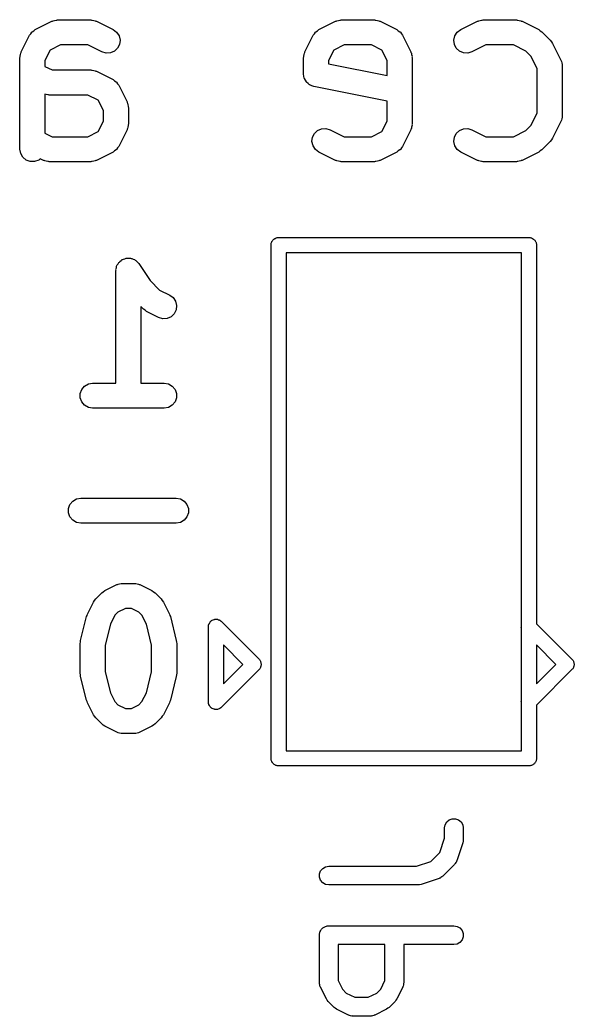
# Model space of a CAD drawing. Extents: x -0.1 to 50.1, y -70.1 to 0.1.
# Drawn here: x 38.23 to 42.66, y -44.11 to -36.15 of the extents above; entities that cross this region are included whole.
import ezdxf

# ---------------------------------------------------------------- set-up
doc = ezdxf.new("R2010")
doc.units = 0
doc.header["$MEASUREMENT"] = 0
doc.layers.add('BLACK', color=7, linetype='CONTINUOUS')

msp = doc.modelspace()

# ---------------------------------------------------------------- linework, layer by layer
at = {"layer": 'BLACK', "linetype": 'CONTINUOUS'}
for p, q in [((38.3553, -36.2272), (38.4886, -36.1606)), ((38.4886, -36.1606), (38.4941, -36.1589)), ((38.4941, -36.1589), (38.4991, -36.156)), ((38.4991, -36.156), (38.5107, -36.154)), ((38.5107, -36.154), (38.5219, -36.1507)), ((38.5219, -36.1507), (38.5277, -36.151)), ((38.5277, -36.151), (38.5333, -36.15)), ((38.5333, -36.15), (38.8, -36.15)), ((38.8, -36.15), (38.8057, -36.151)), ((38.8057, -36.151), (38.8114, -36.1507)), ((38.8114, -36.1507), (38.8227, -36.154)), ((38.8227, -36.154), (38.8342, -36.156)), ((38.8342, -36.156), (38.8392, -36.1589)), ((38.8392, -36.1589), (38.8447, -36.1606)), ((38.8447, -36.1606), (38.9781, -36.2272)), ((40.6219, -36.2272), (40.7553, -36.1606)), ((40.7553, -36.1606), (40.7608, -36.1589)), ((40.7608, -36.1589), (40.7658, -36.156)), ((40.7658, -36.156), (40.7773, -36.154)), ((40.7773, -36.154), (40.7886, -36.1507)), ((40.7886, -36.1507), (40.7943, -36.151)), ((40.7943, -36.151), (40.8, -36.15)), ((40.8, -36.15), (41.0667, -36.15)), ((41.0667, -36.15), (41.0723, -36.151)), ((41.0723, -36.151), (41.0781, -36.1507)), ((41.0781, -36.1507), (41.0893, -36.154)), ((41.0893, -36.154), (41.1009, -36.156)), ((41.1009, -36.156), (41.1059, -36.1589)), ((41.1059, -36.1589), (41.1114, -36.1606)), ((41.1114, -36.1606), (41.2447, -36.2272)), ((41.7553, -36.2272), (41.8886, -36.1606)), ((41.8886, -36.1606), (41.8941, -36.1589)), ((41.8941, -36.1589), (41.8991, -36.156)), ((41.8991, -36.156), (41.9107, -36.154)), ((41.9107, -36.154), (41.9219, -36.1507)), ((41.9219, -36.1507), (41.9277, -36.151)), ((41.9277, -36.151), (41.9333, -36.15)), ((41.9333, -36.15), (42.2, -36.15)), ((42.2, -36.15), (42.2057, -36.151)), ((42.2057, -36.151), (42.2114, -36.1507)), ((42.2114, -36.1507), (42.2227, -36.154)), ((42.2227, -36.154), (42.2342, -36.156)), ((42.2342, -36.156), (42.2392, -36.1589)), ((42.2392, -36.1589), (42.2447, -36.1606)), ((42.2447, -36.1606), (42.3781, -36.2272)), ((38.2439, -36.4053), (38.3106, -36.2719)), ((38.3106, -36.2719), (38.3193, -36.2602)), ((38.3193, -36.2602), (38.3274, -36.2479)), ((38.3274, -36.2479), (38.3296, -36.2463)), ((38.3296, -36.2463), (38.3312, -36.2441)), ((38.3312, -36.2441), (38.3435, -36.236)), ((38.3435, -36.236), (38.3553, -36.2272)), ((38.9781, -36.2272), (39.0059, -36.2479)), ((39.0059, -36.2479), (39.0251, -36.2769)), ((39.0251, -36.2769), (39.0332, -36.3107)), ((40.5106, -36.4053), (40.5772, -36.2719)), ((40.5772, -36.2719), (40.586, -36.2602)), ((40.586, -36.2602), (40.5941, -36.2479)), ((40.5941, -36.2479), (40.5963, -36.2463)), ((40.5963, -36.2463), (40.5979, -36.2441)), ((40.5979, -36.2441), (40.6102, -36.236)), ((40.6102, -36.236), (40.6219, -36.2272)), ((41.2447, -36.2272), (41.2565, -36.236)), ((41.2565, -36.236), (41.2688, -36.2441)), ((41.2688, -36.2441), (41.2704, -36.2463)), ((41.2704, -36.2463), (41.2726, -36.2479)), ((41.2726, -36.2479), (41.2807, -36.2602)), ((41.2807, -36.2602), (41.2894, -36.2719)), ((41.2894, -36.2719), (41.3561, -36.4053)), ((41.7002, -36.3107), (41.7082, -36.2769)), ((41.7082, -36.2769), (41.7274, -36.2479)), ((41.7274, -36.2479), (41.7553, -36.2272)), ((42.3781, -36.2272), (42.3909, -36.2368)), ((42.3909, -36.2368), (42.404, -36.246)), ((42.404, -36.246), (42.4707, -36.3126)), ((38.5569, -36.35), (38.4745, -36.3912)), ((38.7764, -36.35), (38.5569, -36.35)), ((38.8886, -36.4061), (38.7764, -36.35)), ((39.0137, -36.3762), (38.9884, -36.4001)), ((39.0292, -36.3452), (39.0137, -36.3762)), ((39.0332, -36.3107), (39.0292, -36.3452)), ((40.8236, -36.35), (40.7412, -36.3912)), ((41.0431, -36.35), (40.8236, -36.35)), ((41.1255, -36.3912), (41.0431, -36.35)), ((41.7041, -36.3452), (41.7002, -36.3107)), ((41.7197, -36.3762), (41.7041, -36.3452)), ((41.7449, -36.4001), (41.7197, -36.3762)), ((41.9569, -36.35), (41.8447, -36.4061)), ((42.1764, -36.35), (41.9569, -36.35)), ((42.2741, -36.3989), (42.1764, -36.35)), ((42.4707, -36.3126), (42.4799, -36.3257)), ((42.4799, -36.3257), (42.4894, -36.3386)), ((42.4894, -36.3386), (42.5561, -36.4719)), ((38.2333, -36.45), (38.2343, -36.4443)), ((38.2333, -37.1833), (38.2333, -36.45)), ((38.234, -36.4386), (38.2373, -36.4273)), ((38.2343, -36.4443), (38.234, -36.4386)), ((38.2373, -36.4273), (38.2394, -36.4158)), ((38.2394, -36.4158), (38.2422, -36.4108)), ((38.2422, -36.4108), (38.2439, -36.4053)), ((38.4745, -36.3912), (38.4333, -36.4736)), ((38.9219, -36.416), (38.8886, -36.4061)), ((38.9566, -36.4139), (38.9219, -36.416)), ((38.9884, -36.4001), (38.9566, -36.4139)), ((40.5, -36.45), (40.501, -36.4443)), ((40.5, -36.5833), (40.5, -36.45)), ((40.5007, -36.4386), (40.504, -36.4273)), ((40.501, -36.4443), (40.5007, -36.4386)), ((40.504, -36.4273), (40.506, -36.4158)), ((40.506, -36.4158), (40.5089, -36.4108)), ((40.5089, -36.4108), (40.5106, -36.4053)), ((40.7412, -36.3912), (40.7, -36.4736)), ((41.1667, -36.4736), (41.1255, -36.3912)), ((41.3561, -36.4053), (41.3578, -36.4108)), ((41.3578, -36.4108), (41.3606, -36.4158)), ((41.3606, -36.4158), (41.3627, -36.4273)), ((41.3627, -36.4273), (41.366, -36.4386)), ((41.366, -36.4386), (41.3657, -36.4443)), ((41.3657, -36.4443), (41.3667, -36.45)), ((41.3667, -36.45), (41.3667, -36.9833)), ((41.7768, -36.4139), (41.7449, -36.4001)), ((41.8114, -36.416), (41.7768, -36.4139)), ((41.8447, -36.4061), (41.8114, -36.416)), ((42.3178, -36.4426), (42.2741, -36.3989)), ((42.3667, -36.5403), (42.3178, -36.4426)), ((38.4333, -36.4736), (38.4333, -36.5215)), ((38.4333, -36.5215), (38.4903, -36.55)), ((40.7, -36.4736), (40.7, -36.5014)), ((40.7, -36.5014), (41.1667, -36.5947)), ((41.1667, -36.5947), (41.1667, -36.4736)), ((42.5561, -36.4719), (42.5578, -36.4775)), ((42.5578, -36.4775), (42.5606, -36.4825)), ((42.5606, -36.4825), (42.5627, -36.494)), ((42.5627, -36.494), (42.566, -36.5052)), ((42.566, -36.5052), (42.5657, -36.511)), ((42.5657, -36.511), (42.5667, -36.5167)), ((42.5667, -36.5167), (42.5667, -36.9167)), ((38.4903, -36.55), (38.8, -36.55)), ((38.8, -36.55), (38.8057, -36.551)), ((38.8057, -36.551), (38.8114, -36.5507)), ((38.8114, -36.5507), (38.8227, -36.554)), ((38.8227, -36.554), (38.8342, -36.556)), ((38.8342, -36.556), (38.8392, -36.5589)), ((38.8392, -36.5589), (38.8447, -36.5606)), ((38.8447, -36.5606), (38.9781, -36.6272)), ((40.5028, -36.5993), (40.5, -36.5833)), ((40.5053, -36.6154), (40.5028, -36.5993)), ((40.5058, -36.6164), (40.5053, -36.6154)), ((40.506, -36.6175), (40.5058, -36.6164)), ((40.5141, -36.6316), (40.506, -36.6175)), ((42.3667, -36.8931), (42.3667, -36.5403)), ((38.9781, -36.6272), (38.9898, -36.636)), ((38.9898, -36.636), (39.0021, -36.6441)), ((39.0021, -36.6441), (39.0037, -36.6463)), ((39.0037, -36.6463), (39.0059, -36.6479)), ((39.0059, -36.6479), (39.014, -36.6602)), ((39.014, -36.6602), (39.0228, -36.6719)), ((39.0228, -36.6719), (39.0894, -36.8053)), ((40.5219, -36.6458), (40.5141, -36.6316)), ((40.5228, -36.6466), (40.5219, -36.6458)), ((40.5234, -36.6476), (40.5228, -36.6466)), ((40.5358, -36.6581), (40.5234, -36.6476)), ((40.548, -36.6688), (40.5358, -36.6581)), ((40.5491, -36.6692), (40.548, -36.6688)), ((40.55, -36.6699), (40.5491, -36.6692)), ((40.5653, -36.6755), (40.55, -36.6699)), ((40.5804, -36.6814), (40.5653, -36.6755)), ((41.1667, -36.7986), (40.5804, -36.6814)), ((38.444, -36.746), (38.4333, -36.7441)), ((38.4333, -36.7441), (38.4333, -37.0549)), ((38.4552, -36.7493), (38.444, -36.746)), ((38.461, -36.749), (38.4552, -36.7493)), ((38.4667, -36.75), (38.461, -36.749)), ((38.7764, -36.75), (38.4667, -36.75)), ((38.8588, -36.7912), (38.7764, -36.75)), ((38.9, -36.8736), (38.8588, -36.7912)), ((39.0894, -36.8053), (39.0911, -36.8108)), ((39.0911, -36.8108), (39.094, -36.8158)), ((39.094, -36.8158), (39.096, -36.8273)), ((39.096, -36.8273), (39.0993, -36.8386)), ((39.0993, -36.8386), (39.099, -36.8443)), ((39.099, -36.8443), (39.1, -36.85)), ((39.1, -36.85), (39.1, -36.9833)), ((41.1667, -36.9597), (41.1667, -36.7986)), ((38.9, -36.9597), (38.9, -36.8736)), ((42.3178, -36.9908), (42.3667, -36.8931)), ((42.566, -36.9281), (42.5627, -36.9393)), ((42.5667, -36.9167), (42.5657, -36.9223)), ((42.5657, -36.9223), (42.566, -36.9281)), ((38.8588, -37.0421), (38.9, -36.9597)), ((39.096, -37.006), (39.094, -37.0175)), ((39.0993, -36.9948), (39.096, -37.006)), ((39.1, -36.9833), (39.099, -36.989)), ((39.099, -36.989), (39.0993, -36.9948)), ((41.1255, -37.0421), (41.1667, -36.9597)), ((41.3627, -37.006), (41.3606, -37.0175)), ((41.366, -36.9948), (41.3627, -37.006)), ((41.3667, -36.9833), (41.3657, -36.989)), ((41.3657, -36.989), (41.366, -36.9948)), ((42.2741, -37.0345), (42.3178, -36.9908)), ((42.5561, -36.9614), (42.4894, -37.0947)), ((42.5578, -36.9559), (42.5561, -36.9614)), ((42.5606, -36.9509), (42.5578, -36.9559)), ((42.5627, -36.9393), (42.5606, -36.9509)), ((38.4333, -37.0549), (38.4903, -37.0833)), ((38.4903, -37.0833), (38.7764, -37.0833)), ((38.7764, -37.0833), (38.8588, -37.0421)), ((39.0894, -37.0281), (39.0228, -37.1614)), ((39.0911, -37.0225), (39.0894, -37.0281)), ((39.094, -37.0175), (39.0911, -37.0225)), ((40.5668, -37.1227), (40.5708, -37.0882)), ((40.5708, -37.0882), (40.5863, -37.0571)), ((40.5863, -37.0571), (40.6116, -37.0332)), ((40.6116, -37.0332), (40.6434, -37.0194)), ((40.6434, -37.0194), (40.6781, -37.0173)), ((40.6781, -37.0173), (40.7114, -37.0272)), ((40.7114, -37.0272), (40.8236, -37.0833)), ((40.8236, -37.0833), (41.0431, -37.0833)), ((41.0431, -37.0833), (41.1255, -37.0421)), ((41.3561, -37.0281), (41.2894, -37.1614)), ((41.3578, -37.0225), (41.3561, -37.0281)), ((41.3606, -37.0175), (41.3578, -37.0225)), ((41.7002, -37.1227), (41.7041, -37.0882)), ((41.7041, -37.0882), (41.7197, -37.0571)), ((41.7197, -37.0571), (41.7449, -37.0332)), ((41.7449, -37.0332), (41.7768, -37.0194)), ((41.7768, -37.0194), (41.8114, -37.0173)), ((41.8114, -37.0173), (41.8447, -37.0272)), ((41.8447, -37.0272), (41.9569, -37.0833)), ((41.9569, -37.0833), (42.1764, -37.0833)), ((42.1764, -37.0833), (42.2741, -37.0345)), ((42.4894, -37.0947), (42.4799, -37.1076)), ((39.014, -37.1732), (39.0059, -37.1854)), ((39.0228, -37.1614), (39.014, -37.1732)), ((40.5749, -37.1564), (40.5668, -37.1227)), ((40.5941, -37.1854), (40.5749, -37.1564)), ((41.2807, -37.1732), (41.2726, -37.1854)), ((41.2894, -37.1614), (41.2807, -37.1732)), ((41.7082, -37.1564), (41.7002, -37.1227)), ((41.7274, -37.1854), (41.7082, -37.1564)), ((42.4707, -37.1207), (42.404, -37.1874)), ((42.4799, -37.1076), (42.4707, -37.1207)), ((38.2394, -37.2175), (38.2333, -37.1833)), ((38.2567, -37.2476), (38.2394, -37.2175)), ((38.2833, -37.2699), (38.2567, -37.2476)), ((38.9781, -37.2061), (38.8447, -37.2728)), ((38.9898, -37.1974), (38.9781, -37.2061)), ((39.0021, -37.1893), (38.9898, -37.1974)), ((39.0037, -37.1871), (39.0021, -37.1893)), ((39.0059, -37.1854), (39.0037, -37.1871)), ((40.6219, -37.2061), (40.5941, -37.1854)), ((40.7553, -37.2728), (40.6219, -37.2061)), ((41.2447, -37.2061), (41.1114, -37.2728)), ((41.2565, -37.1974), (41.2447, -37.2061)), ((41.2688, -37.1893), (41.2565, -37.1974)), ((41.2704, -37.1871), (41.2688, -37.1893)), ((41.2726, -37.1854), (41.2704, -37.1871)), ((41.7553, -37.2061), (41.7274, -37.1854)), ((41.8886, -37.2728), (41.7553, -37.2061)), ((42.3781, -37.2061), (42.2447, -37.2728)), ((42.3909, -37.1966), (42.3781, -37.2061)), ((42.404, -37.1874), (42.3909, -37.1966)), ((38.316, -37.2818), (38.2833, -37.2699)), ((38.3507, -37.2818), (38.316, -37.2818)), ((38.3833, -37.2699), (38.3507, -37.2818)), ((38.3956, -37.2596), (38.3833, -37.2699)), ((38.4219, -37.2728), (38.3956, -37.2596)), ((38.4275, -37.2744), (38.4219, -37.2728)), ((38.4325, -37.2773), (38.4275, -37.2744)), ((38.444, -37.2793), (38.4325, -37.2773)), ((38.4552, -37.2827), (38.444, -37.2793)), ((38.461, -37.2823), (38.4552, -37.2827)), ((38.4667, -37.2833), (38.461, -37.2823)), ((38.8, -37.2833), (38.4667, -37.2833)), ((38.8057, -37.2823), (38.8, -37.2833)), ((38.8114, -37.2827), (38.8057, -37.2823)), ((38.8227, -37.2793), (38.8114, -37.2827)), ((38.8342, -37.2773), (38.8227, -37.2793)), ((38.8392, -37.2744), (38.8342, -37.2773)), ((38.8447, -37.2728), (38.8392, -37.2744)), ((40.7608, -37.2744), (40.7553, -37.2728)), ((40.7658, -37.2773), (40.7608, -37.2744)), ((40.7773, -37.2793), (40.7658, -37.2773)), ((40.7886, -37.2827), (40.7773, -37.2793)), ((40.7943, -37.2823), (40.7886, -37.2827)), ((40.8, -37.2833), (40.7943, -37.2823)), ((41.0667, -37.2833), (40.8, -37.2833)), ((41.0723, -37.2823), (41.0667, -37.2833)), ((41.0781, -37.2827), (41.0723, -37.2823)), ((41.0893, -37.2793), (41.0781, -37.2827)), ((41.1009, -37.2773), (41.0893, -37.2793)), ((41.1059, -37.2744), (41.1009, -37.2773)), ((41.1114, -37.2728), (41.1059, -37.2744)), ((41.8941, -37.2744), (41.8886, -37.2728)), ((41.8991, -37.2773), (41.8941, -37.2744)), ((41.9107, -37.2793), (41.8991, -37.2773)), ((41.9219, -37.2827), (41.9107, -37.2793)), ((41.9277, -37.2823), (41.9219, -37.2827)), ((41.9333, -37.2833), (41.9277, -37.2823)), ((42.2, -37.2833), (41.9333, -37.2833)), ((42.2057, -37.2823), (42.2, -37.2833)), ((42.2114, -37.2827), (42.2057, -37.2823)), ((42.2227, -37.2793), (42.2114, -37.2827)), ((42.2342, -37.2773), (42.2227, -37.2793)), ((42.2392, -37.2744), (42.2342, -37.2773)), ((42.2447, -37.2728), (42.2392, -37.2744)), ((40.2792, -37.8927), (40.2844, -37.8918)), ((40.2844, -37.8918), (40.2894, -37.89)), ((40.2894, -37.89), (40.2947, -37.89)), ((40.2947, -37.89), (40.2948, -37.89)), ((40.2948, -37.89), (42.3052, -37.89)), ((42.3052, -37.89), (42.3053, -37.89)), ((42.3053, -37.89), (42.3106, -37.89)), ((42.3106, -37.89), (42.3156, -37.8918)), ((42.3156, -37.8918), (42.3208, -37.8927)), ((40.24, -37.9394), (40.2418, -37.9344)), ((40.24, -37.9447), (40.24, -37.9394)), ((40.24, -37.9448), (40.24, -37.9447)), ((40.24, -42.0394), (40.24, -37.9448)), ((40.2418, -37.9344), (40.2427, -37.9292)), ((40.2427, -37.9292), (40.2454, -37.9245)), ((40.2454, -37.9245), (40.2472, -37.9195)), ((40.2472, -37.9195), (40.2507, -37.9155)), ((40.2507, -37.9155), (40.2533, -37.9108)), ((40.2533, -37.9108), (40.2574, -37.9074)), ((40.2574, -37.9074), (40.2608, -37.9033)), ((40.2608, -37.9033), (40.2655, -37.9007)), ((40.2655, -37.9007), (40.2695, -37.8972)), ((40.2695, -37.8972), (40.2745, -37.8954)), ((40.2745, -37.8954), (40.2792, -37.8927)), ((42.3208, -37.8927), (42.3255, -37.8954)), ((42.3255, -37.8954), (42.3305, -37.8972)), ((42.3305, -37.8972), (42.3345, -37.9007)), ((42.3345, -37.9007), (42.3392, -37.9033)), ((42.3392, -37.9033), (42.3426, -37.9074)), ((42.3426, -37.9074), (42.3467, -37.9108)), ((42.3467, -37.9108), (42.3493, -37.9155)), ((42.3493, -37.9155), (42.3528, -37.9195)), ((42.3528, -37.9195), (42.3546, -37.9245)), ((42.3546, -37.9245), (42.3573, -37.9292)), ((42.3573, -37.9292), (42.3582, -37.9344)), ((42.3582, -37.9344), (42.36, -37.9394)), ((42.36, -37.9394), (42.36, -37.9447)), ((42.36, -37.9447), (42.36, -37.9448)), ((42.36, -37.9448), (42.36, -40.9751)), ((40.36, -38.01), (40.36, -41.99)), ((42.24, -38.01), (40.36, -38.01)), ((42.24, -40.9974), (42.24, -38.01)), ((39.0006, -38.1414), (39.004, -38.1299)), ((39.004, -38.1299), (39.006, -38.1182)), ((39.006, -38.1182), (39.0088, -38.1134)), ((39.0088, -38.1134), (39.0104, -38.1081)), ((39.0104, -38.1081), (39.0174, -38.0984)), ((39.0174, -38.0984), (39.0234, -38.0881)), ((39.0234, -38.0881), (39.0276, -38.0845)), ((39.0276, -38.0845), (39.0309, -38.0801)), ((39.0309, -38.0801), (39.0409, -38.0734)), ((39.0409, -38.0734), (39.05, -38.0658)), ((39.05, -38.0658), (39.0552, -38.0639)), ((39.0552, -38.0639), (39.0598, -38.0608)), ((39.0598, -38.0608), (39.0714, -38.058)), ((39.0714, -38.058), (39.0826, -38.0539)), ((39.0826, -38.0539), (39.0882, -38.0539)), ((39.0882, -38.0539), (39.0936, -38.0526)), ((39.0936, -38.0526), (39.1054, -38.0539)), ((39.1054, -38.0539), (39.1174, -38.0539)), ((39.1174, -38.0539), (39.1226, -38.0558)), ((39.1226, -38.0558), (39.1281, -38.0564)), ((39.1281, -38.0564), (39.1388, -38.0617)), ((39.1388, -38.0617), (39.15, -38.0658)), ((39.15, -38.0658), (39.1542, -38.0693)), ((39.1542, -38.0693), (39.1592, -38.0718)), ((39.1592, -38.0718), (39.1675, -38.0804)), ((39.1675, -38.0804), (39.1766, -38.0881)), ((39.1766, -38.0881), (39.1794, -38.0929)), ((39.1794, -38.0929), (39.1832, -38.0969)), ((39.1832, -38.0969), (39.2729, -38.2315)), ((39, -38.1524), (39.001, -38.1469)), ((39, -39.0524), (39, -38.1524)), ((39.001, -38.1469), (39.0006, -38.1414)), ((39.2729, -38.2315), (39.3497, -38.3083)), ((39.3497, -38.3083), (39.4304, -38.3487)), ((39.4304, -38.3487), (39.4583, -38.3693)), ((39.4583, -38.3693), (39.4775, -38.3983)), ((39.2198, -38.4612), (39.2, -38.4414)), ((39.2, -38.4414), (39.2, -39.0524)), ((39.4775, -38.3983), (39.4855, -38.4321)), ((39.4855, -38.4321), (39.4816, -38.4666)), ((39.2329, -38.4704), (39.2198, -38.4612)), ((39.2458, -38.4799), (39.2329, -38.4704)), ((39.341, -38.5275), (39.2458, -38.4799)), ((39.3743, -38.5374), (39.341, -38.5275)), ((39.4408, -38.5215), (39.4089, -38.5354)), ((39.466, -38.4977), (39.4408, -38.5215)), ((39.4816, -38.4666), (39.466, -38.4977)), ((39.4089, -38.5354), (39.3743, -38.5374)), ((38.7277, -39.1024), (38.75, -39.0758)), ((38.75, -39.0758), (38.7801, -39.0584)), ((38.7801, -39.0584), (38.8143, -39.0524)), ((38.8143, -39.0524), (39, -39.0524)), ((39.2, -39.0524), (39.3857, -39.0524)), ((39.3857, -39.0524), (39.4199, -39.0584)), ((39.4199, -39.0584), (39.45, -39.0758)), ((39.45, -39.0758), (39.4723, -39.1024)), ((38.7158, -39.135), (38.7277, -39.1024)), ((38.7158, -39.1697), (38.7158, -39.135)), ((39.4723, -39.1024), (39.4842, -39.135)), ((39.4842, -39.135), (39.4842, -39.1697)), ((38.7277, -39.2024), (38.7158, -39.1697)), ((38.75, -39.229), (38.7277, -39.2024)), ((38.7801, -39.2463), (38.75, -39.229)), ((39.45, -39.229), (39.4199, -39.2463)), ((39.4723, -39.2024), (39.45, -39.229)), ((39.4842, -39.1697), (39.4723, -39.2024)), ((38.8143, -39.2524), (38.7801, -39.2463)), ((39.3857, -39.2524), (38.8143, -39.2524)), ((39.4199, -39.2463), (39.3857, -39.2524)), ((38.6206, -40.0541), (38.6324, -40.0214)), ((38.6324, -40.0214), (38.6548, -39.9948)), ((38.6548, -39.9948), (38.6848, -39.9775)), ((38.6848, -39.9775), (38.719, -39.9714)), ((38.719, -39.9714), (39.481, -39.9714)), ((39.481, -39.9714), (39.5152, -39.9775)), ((39.5152, -39.9775), (39.5452, -39.9948)), ((39.5452, -39.9948), (39.5676, -40.0214)), ((39.5676, -40.0214), (39.5794, -40.0541)), ((38.6206, -40.0888), (38.6206, -40.0541)), ((38.6324, -40.1214), (38.6206, -40.0888)), ((39.5794, -40.0888), (39.5676, -40.1214)), ((39.5794, -40.0541), (39.5794, -40.0888)), ((38.6548, -40.148), (38.6324, -40.1214)), ((38.6848, -40.1654), (38.6548, -40.148)), ((38.719, -40.1714), (38.6848, -40.1654)), ((39.481, -40.1714), (38.719, -40.1714)), ((39.5152, -40.1654), (39.481, -40.1714)), ((39.5452, -40.148), (39.5152, -40.1654)), ((39.5676, -40.1214), (39.5452, -40.148)), ((38.9124, -40.7106), (39.0077, -40.6629)), ((39.0077, -40.6629), (39.0132, -40.6613)), ((39.0132, -40.6613), (39.0182, -40.6584)), ((39.0182, -40.6584), (39.0297, -40.6564)), ((39.0297, -40.6564), (39.0409, -40.653)), ((39.0409, -40.653), (39.0467, -40.6534)), ((39.0467, -40.6534), (39.0524, -40.6524)), ((39.0524, -40.6524), (39.1476, -40.6524)), ((39.1476, -40.6524), (39.1533, -40.6534)), ((39.1533, -40.6534), (39.1591, -40.653)), ((39.1591, -40.653), (39.1703, -40.6564)), ((39.1703, -40.6564), (39.1818, -40.6584)), ((39.1818, -40.6584), (39.1868, -40.6613)), ((39.1868, -40.6613), (39.1923, -40.6629)), ((39.1923, -40.6629), (39.2876, -40.7106)), ((38.8388, -40.7769), (38.8864, -40.7293)), ((38.8864, -40.7293), (38.8996, -40.7201)), ((38.8996, -40.7201), (38.9124, -40.7106)), ((39.2876, -40.7106), (39.3004, -40.7201)), ((39.3004, -40.7201), (39.3136, -40.7293)), ((39.3136, -40.7293), (39.3612, -40.7769)), ((38.7725, -40.8981), (38.8201, -40.8029)), ((38.8201, -40.8029), (38.8296, -40.79)), ((38.8296, -40.79), (38.8388, -40.7769)), ((39.3612, -40.7769), (39.3704, -40.79)), ((39.3704, -40.79), (39.3799, -40.8029)), ((39.3799, -40.8029), (39.4275, -40.8981)), ((38.7649, -40.9186), (38.7693, -40.9086)), ((38.7693, -40.9086), (38.7725, -40.8981)), ((38.9917, -40.9069), (38.9563, -40.9778)), ((39.0164, -40.8822), (38.9917, -40.9069)), ((39.076, -40.8524), (39.0164, -40.8822)), ((39.124, -40.8524), (39.076, -40.8524)), ((39.1836, -40.8822), (39.124, -40.8524)), ((39.2083, -40.9069), (39.1836, -40.8822)), ((39.2437, -40.9778), (39.2083, -40.9069)), ((39.4275, -40.8981), (39.4307, -40.9086)), ((39.4307, -40.9086), (39.4351, -40.9186)), ((38.7173, -41.1091), (38.7649, -40.9186)), ((38.9563, -40.9778), (38.9143, -41.1456)), ((39.2857, -41.1456), (39.2437, -40.9778)), ((39.4351, -40.9186), (39.4827, -41.1091)), ((39.74, -40.9948), (39.7405, -40.9922)), ((39.74, -40.9974), (39.74, -40.9948)), ((39.7405, -40.9922), (39.7412, -40.9842)), ((39.7412, -40.9842), (39.7423, -40.9818)), ((39.7423, -40.9818), (39.7428, -40.9792)), ((39.7428, -40.9792), (39.7467, -40.9723)), ((39.7467, -40.9723), (39.7501, -40.9651)), ((39.7501, -40.9651), (39.752, -40.9632)), ((39.752, -40.9632), (39.7533, -40.9608)), ((39.7533, -40.9608), (39.7594, -40.9557)), ((39.7594, -40.9557), (39.7651, -40.9501)), ((39.7651, -40.9501), (39.7675, -40.949)), ((39.7675, -40.949), (39.7695, -40.9472)), ((39.7695, -40.9472), (39.777, -40.9445)), ((39.777, -40.9445), (39.7842, -40.9412)), ((39.7842, -40.9412), (39.7869, -40.9409)), ((39.7869, -40.9409), (39.7894, -40.94)), ((39.7894, -40.94), (39.7974, -40.94)), ((39.7974, -40.94), (39.8053, -40.9393)), ((39.8053, -40.9393), (39.8079, -40.94)), ((39.8079, -40.94), (39.8106, -40.94)), ((39.8106, -40.94), (39.8181, -40.9427)), ((39.8181, -40.9427), (39.8257, -40.9448)), ((39.8257, -40.9448), (39.8279, -40.9463)), ((39.8279, -40.9463), (39.8305, -40.9472)), ((39.8305, -40.9472), (39.8366, -40.9524)), ((39.8366, -40.9524), (39.8387, -40.9539)), ((39.8387, -40.9539), (39.8406, -40.9557)), ((39.8406, -40.9557), (39.8467, -40.9608)), ((39.8467, -40.9608), (39.848, -40.9632)), ((39.848, -40.9632), (40.1461, -41.2613)), ((42.36, -40.9751), (42.6461, -41.2613)), ((39.7393, -41.0053), (39.74, -40.9974)), ((39.74, -41.0079), (39.7393, -41.0053)), ((39.74, -41.5921), (39.74, -41.0079)), ((42.2393, -41.0053), (42.24, -40.9974)), ((42.24, -41.0079), (42.2393, -41.0053)), ((42.24, -41.5921), (42.24, -41.0079)), ((38.7143, -41.1333), (38.7164, -41.1213)), ((38.7143, -41.3714), (38.7143, -41.1333)), ((38.7164, -41.1213), (38.7173, -41.1091)), ((38.9143, -41.1456), (38.9143, -41.3591)), ((39.2857, -41.3591), (39.2857, -41.1456)), ((39.4827, -41.1091), (39.4836, -41.1213)), ((39.4836, -41.1213), (39.4857, -41.1333)), ((39.4857, -41.1333), (39.4857, -41.3714)), ((40.0151, -41.3), (39.86, -41.1449)), ((39.86, -41.1449), (39.86, -41.4551)), ((42.5151, -41.3), (42.36, -41.1449)), ((42.36, -41.1449), (42.36, -41.4551)), ((39.86, -41.4551), (40.0151, -41.3)), ((40.1461, -41.2613), (40.1461, -41.2613)), ((40.1461, -41.2613), (40.1499, -41.2651)), ((40.1499, -41.2651), (40.1522, -41.2699)), ((40.1522, -41.2699), (40.1552, -41.2743)), ((40.1552, -41.2743), (40.1566, -41.2794)), ((40.1566, -41.2794), (40.1588, -41.2842)), ((40.1588, -41.2842), (40.1593, -41.2895)), ((40.1593, -41.3105), (40.1588, -41.3158)), ((40.1593, -41.2895), (40.1607, -41.2947)), ((40.1607, -41.3053), (40.1593, -41.3105)), ((40.1607, -41.2947), (40.1602, -41.3)), ((40.1602, -41.3), (40.1607, -41.3053)), ((42.36, -41.4551), (42.5151, -41.3)), ((42.6461, -41.2613), (42.6461, -41.2613)), ((42.6461, -41.2613), (42.6499, -41.2651)), ((42.6499, -41.2651), (42.6522, -41.2699)), ((42.6522, -41.2699), (42.6552, -41.2743)), ((42.6552, -41.2743), (42.6566, -41.2794)), ((42.6566, -41.2794), (42.6588, -41.2842)), ((42.6588, -41.2842), (42.6593, -41.2895)), ((42.6593, -41.3105), (42.6588, -41.3158)), ((42.6593, -41.2895), (42.6607, -41.2947)), ((42.6607, -41.3053), (42.6593, -41.3105)), ((42.6607, -41.2947), (42.6602, -41.3)), ((42.6602, -41.3), (42.6607, -41.3053)), ((38.7164, -41.3835), (38.7143, -41.3714)), ((38.7173, -41.3957), (38.7164, -41.3835)), ((38.9143, -41.3591), (38.9563, -41.527)), ((39.2437, -41.527), (39.2857, -41.3591)), ((39.4836, -41.3835), (39.4827, -41.3957)), ((39.4857, -41.3714), (39.4836, -41.3835)), ((40.1461, -41.3387), (39.848, -41.6368)), ((40.1499, -41.3349), (40.1461, -41.3387)), ((40.1461, -41.3387), (40.1461, -41.3387)), ((40.1522, -41.3301), (40.1499, -41.3349)), ((40.1552, -41.3257), (40.1522, -41.3301)), ((40.1566, -41.3206), (40.1552, -41.3257)), ((40.1588, -41.3158), (40.1566, -41.3206)), ((42.6461, -41.3387), (42.36, -41.6249)), ((42.6499, -41.3349), (42.6461, -41.3387)), ((42.6461, -41.3387), (42.6461, -41.3387)), ((42.6522, -41.3301), (42.6499, -41.3349)), ((42.6552, -41.3257), (42.6522, -41.3301)), ((42.6566, -41.3206), (42.6552, -41.3257)), ((42.6588, -41.3158), (42.6566, -41.3206)), ((38.7649, -41.5862), (38.7173, -41.3957)), ((39.4827, -41.3957), (39.4351, -41.5862)), ((38.9563, -41.527), (38.9917, -41.5979)), ((39.2083, -41.5979), (39.2437, -41.527)), ((38.7693, -41.5961), (38.7649, -41.5862)), ((38.7725, -41.6066), (38.7693, -41.5961)), ((38.8201, -41.7019), (38.7725, -41.6066)), ((38.9917, -41.5979), (39.0164, -41.6226)), ((39.0164, -41.6226), (39.076, -41.6524)), ((39.124, -41.6524), (39.1836, -41.6226)), ((39.1836, -41.6226), (39.2083, -41.5979)), ((39.4275, -41.6066), (39.3799, -41.7019)), ((39.4307, -41.5961), (39.4275, -41.6066)), ((39.4351, -41.5862), (39.4307, -41.5961)), ((39.7393, -41.5947), (39.74, -41.5921)), ((39.74, -41.6026), (39.7393, -41.5947)), ((39.74, -41.6052), (39.74, -41.6026)), ((39.7405, -41.6078), (39.74, -41.6052)), ((39.7412, -41.6158), (39.7405, -41.6078)), ((39.7423, -41.6182), (39.7412, -41.6158)), ((39.7427, -41.6208), (39.7423, -41.6182)), ((39.7467, -41.6277), (39.7427, -41.6208)), ((39.7501, -41.6349), (39.7467, -41.6277)), ((42.2393, -41.5947), (42.24, -41.5921)), ((42.24, -41.6026), (42.2393, -41.5947)), ((42.24, -41.99), (42.24, -41.6026)), ((42.36, -41.6249), (42.36, -42.0552)), ((38.8296, -41.7147), (38.8201, -41.7019)), ((39.076, -41.6524), (39.124, -41.6524)), ((39.3799, -41.7019), (39.3704, -41.7147)), ((39.752, -41.6368), (39.7501, -41.6349)), ((39.7533, -41.6392), (39.752, -41.6368)), ((39.7594, -41.6443), (39.7533, -41.6392)), ((39.7651, -41.6499), (39.7594, -41.6443)), ((39.7675, -41.651), (39.7651, -41.6499)), ((39.7695, -41.6528), (39.7675, -41.651)), ((39.777, -41.6555), (39.7695, -41.6528)), ((39.7842, -41.6588), (39.777, -41.6555)), ((39.7869, -41.6591), (39.7842, -41.6588)), ((39.7894, -41.66), (39.7869, -41.6591)), ((39.7974, -41.66), (39.7894, -41.66)), ((39.8053, -41.6607), (39.7974, -41.66)), ((39.8079, -41.66), (39.8053, -41.6607)), ((39.8106, -41.66), (39.8079, -41.66)), ((39.8181, -41.6573), (39.8106, -41.66)), ((39.8257, -41.6552), (39.8181, -41.6573)), ((39.8279, -41.6537), (39.8257, -41.6552)), ((39.8305, -41.6528), (39.8279, -41.6537)), ((39.8366, -41.6476), (39.8305, -41.6528)), ((39.8387, -41.6461), (39.8366, -41.6476)), ((39.8406, -41.6443), (39.8387, -41.6461)), ((39.8467, -41.6392), (39.8406, -41.6443)), ((39.848, -41.6368), (39.8467, -41.6392)), ((38.8388, -41.7279), (38.8296, -41.7147)), ((38.8864, -41.7755), (38.8388, -41.7279)), ((38.8995, -41.7847), (38.8864, -41.7755)), ((38.9124, -41.7942), (38.8995, -41.7847)), ((39.3004, -41.7847), (39.2876, -41.7942)), ((39.3136, -41.7755), (39.3004, -41.7847)), ((39.3612, -41.7279), (39.3136, -41.7755)), ((39.3704, -41.7147), (39.3612, -41.7279)), ((39.0077, -41.8418), (38.9124, -41.7942)), ((39.0132, -41.8435), (39.0077, -41.8418)), ((39.0182, -41.8463), (39.0132, -41.8435)), ((39.0297, -41.8484), (39.0182, -41.8463)), ((39.0409, -41.8517), (39.0297, -41.8484)), ((39.0467, -41.8514), (39.0409, -41.8517)), ((39.0524, -41.8524), (39.0467, -41.8514)), ((39.1476, -41.8524), (39.0524, -41.8524)), ((39.1533, -41.8514), (39.1476, -41.8524)), ((39.1591, -41.8517), (39.1533, -41.8514)), ((39.1703, -41.8484), (39.1591, -41.8517)), ((39.1818, -41.8463), (39.1703, -41.8484)), ((39.1868, -41.8435), (39.1818, -41.8463)), ((39.1923, -41.8418), (39.1868, -41.8435)), ((39.2876, -41.7942), (39.1923, -41.8418)), ((40.36, -41.99), (42.24, -41.99)), ((40.24, -42.0606), (40.24, -42.0394)), ((40.2418, -42.0656), (40.24, -42.0606)), ((40.2428, -42.0708), (40.2418, -42.0656)), ((40.2454, -42.0754), (40.2428, -42.0708)), ((40.2472, -42.0805), (40.2454, -42.0754)), ((40.2507, -42.0845), (40.2472, -42.0805)), ((40.2533, -42.0892), (40.2507, -42.0845)), ((40.2574, -42.0926), (40.2533, -42.0892)), ((40.2608, -42.0967), (40.2574, -42.0926)), ((40.2655, -42.0993), (40.2608, -42.0967)), ((40.2695, -42.1028), (40.2655, -42.0993)), ((40.2745, -42.1046), (40.2695, -42.1028)), ((40.2792, -42.1073), (40.2745, -42.1046)), ((40.2844, -42.1082), (40.2792, -42.1073)), ((40.2894, -42.11), (40.2844, -42.1082)), ((40.2947, -42.11), (40.2894, -42.11)), ((40.2948, -42.11), (40.2947, -42.11)), ((42.3052, -42.11), (40.2948, -42.11)), ((42.3053, -42.11), (42.3052, -42.11)), ((42.3106, -42.11), (42.3053, -42.11)), ((42.3156, -42.1082), (42.3106, -42.11)), ((42.3208, -42.1073), (42.3156, -42.1082)), ((42.3255, -42.1046), (42.3208, -42.1073)), ((42.3305, -42.1028), (42.3255, -42.1046)), ((42.3345, -42.0993), (42.3305, -42.1028)), ((42.3392, -42.0967), (42.3345, -42.0993)), ((42.3426, -42.0926), (42.3392, -42.0967)), ((42.3467, -42.0892), (42.3426, -42.0926)), ((42.3493, -42.0845), (42.3467, -42.0892)), ((42.3528, -42.0805), (42.3493, -42.0845)), ((42.3546, -42.0755), (42.3528, -42.0805)), ((42.3573, -42.0708), (42.3546, -42.0755)), ((42.3582, -42.0656), (42.3573, -42.0708)), ((42.36, -42.0606), (42.3582, -42.0656)), ((42.36, -42.0552), (42.36, -42.0553)), ((42.36, -42.0553), (42.36, -42.0606)), ((41.6259, -42.6069), (41.6304, -42.5813)), ((41.6304, -42.5813), (41.6434, -42.5587)), ((41.6434, -42.5587), (41.6634, -42.542)), ((41.6634, -42.542), (41.6879, -42.5331)), ((41.6879, -42.5331), (41.7139, -42.5331)), ((41.7139, -42.5331), (41.7384, -42.542)), ((41.7384, -42.542), (41.7584, -42.5587)), ((41.7584, -42.5587), (41.7714, -42.5813)), ((41.7714, -42.5813), (41.7759, -42.6069)), ((41.6259, -42.69), (41.6259, -42.6069)), ((41.7759, -42.6069), (41.7759, -42.7022)), ((41.5877, -42.8045), (41.6259, -42.69)), ((41.7721, -42.7259), (41.7244, -42.8688)), ((41.7738, -42.714), (41.7721, -42.7259)), ((41.7759, -42.7022), (41.7738, -42.714)), ((41.5175, -42.8747), (41.5877, -42.8045)), ((41.403, -42.9129), (41.5175, -42.8747)), ((41.7063, -42.8981), (41.6111, -42.9933)), ((41.7088, -42.8945), (41.7063, -42.8981)), ((41.712, -42.8917), (41.7088, -42.8945)), ((41.7162, -42.8839), (41.712, -42.8917)), ((41.7213, -42.8767), (41.7162, -42.8839)), ((41.7224, -42.8726), (41.7213, -42.8767)), ((41.7244, -42.8688), (41.7224, -42.8726)), ((40.627, -42.9749), (40.6359, -42.9504)), ((40.627, -43.0009), (40.627, -42.9749)), ((40.6359, -42.9504), (40.6527, -42.9304)), ((40.6527, -42.9304), (40.6752, -42.9174)), ((40.6752, -42.9174), (40.7009, -42.9129)), ((40.7009, -42.9129), (41.403, -42.9129)), ((40.6359, -43.0254), (40.627, -43.0009)), ((40.6527, -43.0453), (40.6359, -43.0254)), ((40.6752, -43.0584), (40.6527, -43.0453)), ((40.7009, -43.0629), (40.6752, -43.0584)), ((41.4152, -43.0629), (40.7009, -43.0629)), ((41.427, -43.0608), (41.4152, -43.0629)), ((41.4389, -43.059), (41.427, -43.0608)), ((41.5818, -43.0114), (41.4389, -43.059)), ((41.5856, -43.0094), (41.5818, -43.0114)), ((41.5897, -43.0082), (41.5856, -43.0094)), ((41.5969, -43.0032), (41.5897, -43.0082)), ((41.6047, -42.999), (41.5969, -43.0032)), ((41.6075, -42.9958), (41.6047, -42.999)), ((41.6111, -42.9933), (41.6075, -42.9958)), ((40.6259, -43.4641), (40.627, -43.4576)), ((40.6259, -43.845), (40.6259, -43.4641)), ((40.627, -43.4511), (40.6293, -43.4449)), ((40.627, -43.4576), (40.627, -43.4511)), ((40.6293, -43.4449), (40.6304, -43.4384)), ((40.6304, -43.4384), (40.6337, -43.4327)), ((40.6337, -43.4327), (40.6359, -43.4266)), ((40.6359, -43.4266), (40.6402, -43.4216)), ((40.6402, -43.4216), (40.6434, -43.4159)), ((40.6434, -43.4159), (40.6485, -43.4117)), ((40.6485, -43.4117), (40.6527, -43.4066)), ((40.6527, -43.4066), (40.6584, -43.4033)), ((40.6584, -43.4033), (40.6634, -43.3991)), ((40.6634, -43.3991), (40.6696, -43.3969)), ((40.6696, -43.3969), (40.6752, -43.3936)), ((40.6752, -43.3936), (40.6817, -43.3925)), ((40.6817, -43.3925), (40.6879, -43.3902)), ((40.6879, -43.3902), (40.6944, -43.3902)), ((40.6944, -43.3902), (40.7009, -43.3891)), ((40.7009, -43.3891), (41.7009, -43.3891)), ((41.7009, -43.3891), (41.7266, -43.3936)), ((41.7266, -43.3936), (41.7491, -43.4066)), ((41.7491, -43.4066), (41.7659, -43.4266)), ((41.7659, -43.4266), (41.7748, -43.4511)), ((41.7748, -43.4511), (41.7748, -43.4771)), ((40.7759, -43.5391), (40.7759, -43.8273)), ((41.1497, -43.5391), (40.7759, -43.5391)), ((41.1497, -43.8273), (41.1497, -43.5391)), ((41.7009, -43.5391), (41.2997, -43.5391)), ((41.2997, -43.5391), (41.2997, -43.845)), ((41.7266, -43.5346), (41.7009, -43.5391)), ((41.7491, -43.5215), (41.7266, -43.5346)), ((41.7659, -43.5016), (41.7491, -43.5215)), ((41.7748, -43.4771), (41.7659, -43.5016)), ((40.6267, -43.8493), (40.6259, -43.845)), ((40.6264, -43.8536), (40.6267, -43.8493)), ((40.6289, -43.862), (40.6264, -43.8536)), ((40.6304, -43.8707), (40.6289, -43.862)), ((40.7759, -43.8273), (40.8102, -43.8958)), ((41.1155, -43.8958), (41.1497, -43.8273)), ((41.2967, -43.862), (41.2952, -43.8707)), ((41.2992, -43.8536), (41.2967, -43.862)), ((41.2997, -43.845), (41.299, -43.8493)), ((41.299, -43.8493), (41.2992, -43.8536)), ((40.6326, -43.8744), (40.6304, -43.8707)), ((40.6338, -43.8786), (40.6326, -43.8744)), ((40.6814, -43.9738), (40.6338, -43.8786)), ((40.8102, -43.8958), (40.8406, -43.9263)), ((40.8406, -43.9263), (40.9091, -43.9605)), ((41.0165, -43.9605), (41.085, -43.9263)), ((41.085, -43.9263), (41.1155, -43.8958)), ((41.2918, -43.8786), (41.2442, -43.9738)), ((41.293, -43.8744), (41.2918, -43.8786)), ((41.2952, -43.8707), (41.293, -43.8744)), ((40.6886, -43.9835), (40.6814, -43.9738)), ((40.6955, -43.9933), (40.6886, -43.9835)), ((40.7431, -44.0409), (40.6955, -43.9933)), ((40.9091, -43.9605), (41.0165, -43.9605)), ((41.2301, -43.9933), (41.1825, -44.0409)), ((41.237, -43.9835), (41.2301, -43.9933)), ((41.2442, -43.9738), (41.237, -43.9835)), ((40.7529, -44.0478), (40.7431, -44.0409)), ((40.7626, -44.055), (40.7529, -44.0478)), ((40.8578, -44.1026), (40.7626, -44.055)), ((41.163, -44.055), (41.0678, -44.1026)), ((41.1727, -44.0478), (41.163, -44.055)), ((41.1825, -44.0409), (41.1727, -44.0478)), ((40.862, -44.1038), (40.8578, -44.1026)), ((40.8657, -44.106), (40.862, -44.1038)), ((40.8744, -44.1075), (40.8657, -44.106)), ((40.8828, -44.11), (40.8744, -44.1075)), ((40.8871, -44.1098), (40.8828, -44.11)), ((40.8914, -44.1105), (40.8871, -44.1098)), ((41.0342, -44.1105), (40.8914, -44.1105)), ((41.0385, -44.1098), (41.0342, -44.1105)), ((41.0428, -44.11), (41.0385, -44.1098)), ((41.0512, -44.1075), (41.0428, -44.11)), ((41.0599, -44.106), (41.0512, -44.1075)), ((41.0636, -44.1038), (41.0599, -44.106)), ((41.0678, -44.1026), (41.0636, -44.1038))]:
    msp.add_line(p, q, dxfattribs=at)

doc.saveas('drawing.dxf')
